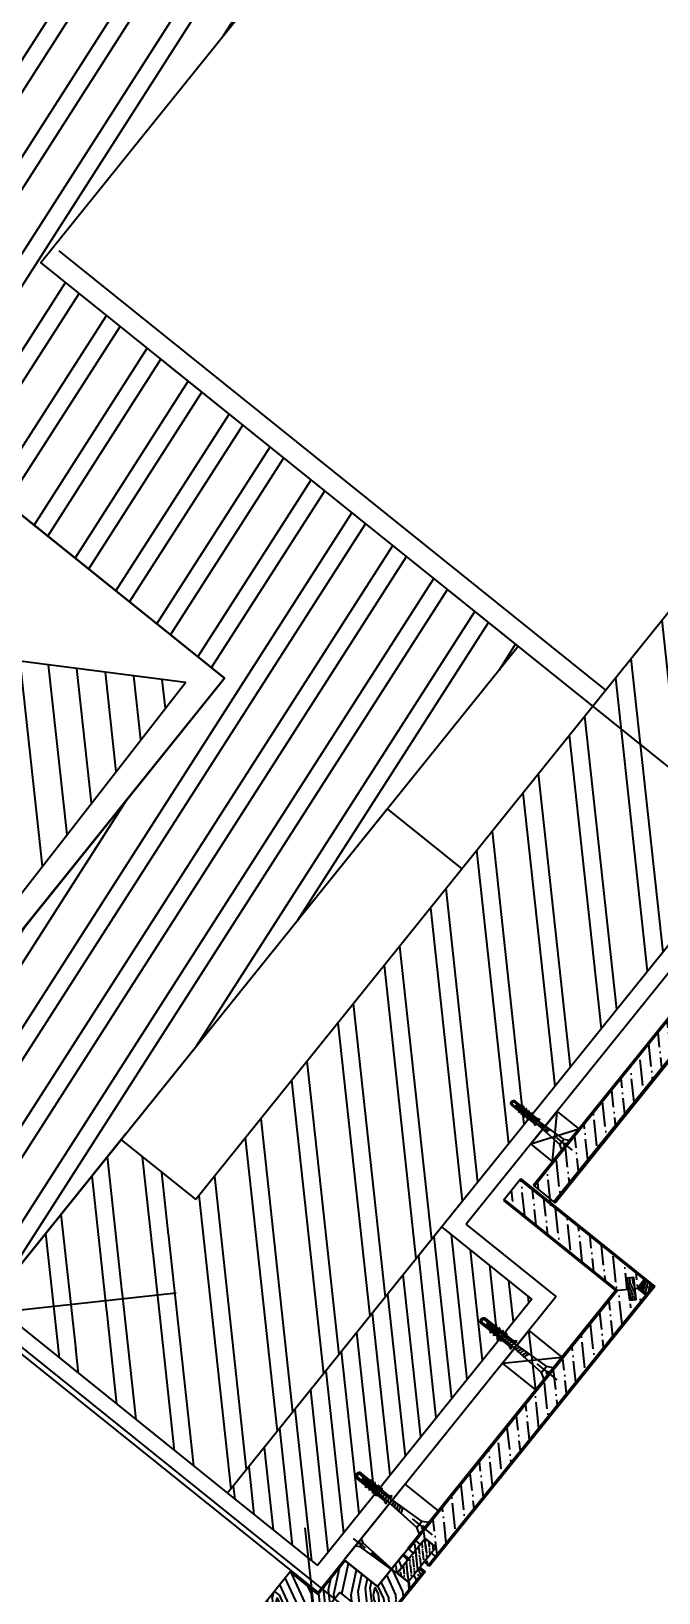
# Model space of a CAD drawing. Extents: x 83 to 143.2, y -2.6 to 70.8.
# Drawn here: x 114.086 to 114.537, y 41.88 to 43.002 of the extents above; entities that cross this region are included whole.
import ezdxf

# ---------------------------------------------------------------- set-up
doc = ezdxf.new("R2010")
doc.units = 0
doc.header["$MEASUREMENT"] = 0
doc.header["$PDMODE"] = 3
doc.header["$PDSIZE"] = 0.3
doc.linetypes.add('AXIS_100$0$A-AXIS$0$PHANTOM', pattern=[2.5, 1.25, -0.25, 0.25, -0.25, 0.25, -0.25])
doc.layers.get('0').update_dxf_attribs({"linetype": 'CONTINUOUS'})
doc.layers.get('DEFPOINTS').update_dxf_attribs({"linetype": 'CONTINUOUS'})
for name, color, linetype in [('00CONDAS-DIM', 9, 'CONTINUOUS'), ('00CONDAS-SERRUR', 3, 'CONTINUOUS'), ('00CONDAS-WOOD', 2, 'CONTINUOUS'), ('a-dim', 3, 'CONTINUOUS'), ('A-HATCH-CONC', 8, 'CONTINUOUS'), ('A-HATCH-WALL', 8, 'CONTINUOUS'), ('A-PLASTER', 8, 'CONTINUOUS'), ('a-shaft', 251, 'CONTINUOUS'), ('A-WALL', 4, 'CONTINUOUS'), ('AXIS_100$0$A-AXIS-100', 10, 'AXIS_100$0$A-AXIS$0$PHANTOM'), ('HA', 8, 'CONTINUOUS'), ('S-2ND-3RD-4-5-6TH$0$A-SHAFT 1ST', 8, 'CONTINUOUS'), ('S-2ND-3RD-4-5-6TH$0$A-STR 2-3-4-5-6', 2, 'CONTINUOUS'), ('S-8TH$0$A-SHAFT 1ST', 8, 'CONTINUOUS'), ('SERRUR', 3, 'CONTINUOUS'), ('WOOD', 2, 'CONTINUOUS')]:
    doc.layers.add(name, color=color, linetype=linetype)
doc.styles.add('A100-STEXT', font='ARIAL.TTF', dxfattribs={"height": 0.25})
doc.dimstyles.new('A100-DIM', dxfattribs={"dimtxt": 0.25, "dimasz": 0.2, "dimexe": 0.1, "dimexo": 0.3, "dimgap": 0.1, "dimtad": 1, "dimlfac": 100, "dimrnd": 0.5, "dimdsep": 46, "dimtxsty": 'A100-STEXT', "dimblk1": 'OBLIQUE', "dimblk2": 'OBLIQUE', "dimsah": 1, "dimcen": -0.05, "dimdle": 0.1, "dimclrd": 15, "dimclre": 15, "dimclrt": 256, "dimadec": 0, "dimazin": 0, "dimtfac": 0.28, "dimtix": 1, "dimtmove": 2, "dimatfit": 3, "dimldrblk": 'OBLIQUE', "dimfxl": 0, "dimtolj": 1, "dimarcsym": 0})

# ---------------------------------------------------------------- blocks, each defined once
blk = doc.blocks.new('_OBLIQUE')
at = {"color": 0, "linetype": 'ByBlock'}
blk.add_line((-0.5, -0.5), (0.5, 0.5), dxfattribs=at)
blk = doc.blocks.new('*D50')
at = {"layer": 'a-dim', "color": 15, "lineweight": -2}
for p, q in [((114.295, 43.077), (114.5582, 43.4012)), ((117.1234, 41.1902), (114.4176, 43.3866)), ((116.8455, 41.0066), (117.1087, 41.3309))]:
    blk.add_line(p, q, dxfattribs=at)
at = {"layer": 'DEFPOINTS', "color": 0}
for p in [(114.4952, 43.3236), (114.106, 42.8441), (116.6565, 40.7737)]:
    blk.add_point(p, dxfattribs=at)
at = {"layer": 'a-dim', "color": 15, "lineweight": -2, "xscale": 0.2, "yscale": 0.2, "zscale": 0.2}
for p, rotation in [((114.4952, 43.3236), 140.9320866278699), ((117.0457, 41.2532), 320.9320866278699)]:
    blk.add_blockref('_OBLIQUE', p, dxfattribs=dict(at, rotation=rotation))
at = {"layer": 'a-dim', "insert": (115.914, 42.4652), "char_height": 0.25, "attachment_point": 5, "rotation": 320.9321, "style": 'A100-STEXT'}
blk.add_mtext('\\A1;328.5', dxfattribs=at)
blk = doc.blocks.new('*D71')
at = {"layer": 'a-dim', "color": 15, "lineweight": -2}
for p, q in [((112.7509, 43.3371), (112.5841, 43.1297)), ((112.5688, 43.2703), (114.0105, 42.111)), ((114.0367, 42.3031), (113.8699, 42.0957))]:
    blk.add_line(p, q, dxfattribs=at)
at = {"layer": 'DEFPOINTS', "color": 0}
for p in [(112.9389, 43.5709), (114.2247, 42.5369), (113.9325, 42.1736)]:
    blk.add_point(p, dxfattribs=at)
at = {"layer": 'a-dim', "color": 15, "lineweight": -2, "xscale": 0.2, "yscale": 0.2, "zscale": 0.2}
for p, rotation in [((112.6467, 43.2077), 141.1937093686047), ((113.9325, 42.1736), 321.1937093686047)]:
    blk.add_blockref('_OBLIQUE', p, dxfattribs=dict(at, rotation=rotation))
at = {"layer": 'a-dim', "insert": (113.4323, 42.8681), "char_height": 0.25, "attachment_point": 5, "rotation": 321.1937, "style": 'A100-STEXT'}
blk.add_mtext('\\A1;165', dxfattribs=at)
blk = doc.blocks.new('*D72')
at = {"layer": 'a-dim', "color": 15, "lineweight": -2}
for p, q in [((114.1535, 42.2091), (113.9868, 42.0017)), ((113.9715, 42.1423), (115.9586, 40.5442)), ((115.9848, 40.7364), (115.818, 40.529))]:
    blk.add_line(p, q, dxfattribs=at)
at = {"layer": 'DEFPOINTS', "color": 0}
for p in [(114.3416, 42.4429), (116.1728, 40.9702), (115.8807, 40.6069)]:
    blk.add_point(p, dxfattribs=at)
at = {"layer": 'a-dim', "color": 15, "lineweight": -2, "xscale": 0.2, "yscale": 0.2, "zscale": 0.2}
for p, rotation in [((114.0494, 42.0796), 141.1937093686047), ((115.8807, 40.6069), 321.1937093686047)]:
    blk.add_blockref('_OBLIQUE', p, dxfattribs=dict(at, rotation=rotation))
at = {"layer": 'a-dim', "insert": (115.1078, 41.5207), "char_height": 0.25, "attachment_point": 5, "rotation": 321.1937, "style": 'A100-STEXT'}
blk.add_mtext('\\A1;235', dxfattribs=at)
blk = doc.blocks.new('*D90')
at = {"layer": 'a-dim', "color": 15, "lineweight": -2}
for p, q in [((114.3606, 41.8636), (114.0686, 41.5005)), ((114.2762, 41.8031), (114.3759, 41.723)), ((113.32, 40.5696), (113.612, 40.9327)), ((113.361, 40.665), (113.4606, 40.5848))]:
    blk.add_line(p, q, dxfattribs=at)
at = {"layer": 'DEFPOINTS', "color": 0}
for p in [(114.0424, 41.9911), (114.2979, 41.7856), (113.1272, 40.853)]:
    blk.add_point(p, dxfattribs=at)
at = {"layer": 'a-dim', "color": 15, "lineweight": -2, "xscale": 0.2, "yscale": 0.2, "zscale": 0.2}
for p, rotation in [((114.2979, 41.7856), 51.19370942209039), ((113.3827, 40.6475), 231.1937094220904)]:
    blk.add_blockref('_OBLIQUE', p, dxfattribs=dict(at, rotation=rotation))
at = {"layer": 'a-dim', "insert": (113.8403, 41.2166), "char_height": 0.25, "attachment_point": 5, "rotation": 51.1937, "style": 'A100-STEXT'}
blk.add_mtext('\\A1;146', dxfattribs=at)
blk = doc.blocks.new('scr')
at = {"layer": '00CONDAS-SERRUR'}
for p, q in [((266536.4, 268713.7, 0), (266568.7, 268715.4, 0)), ((266536.4, 268713.7, 0), (266568.7, 268711.9, 0)), ((266536.4, 268713.7, 0), (266568.7, 268711.9, 0)), ((266538.5, 268713.5, 0), (266538.6, 268713.9, 0)), ((266539.7, 268713.4, 0), (266539.9, 268713.9, 0)), ((266540.9, 268713.3, 0), (266541.2, 268714, 0)), ((266542.2, 268713.2, 0), (266542.5, 268714.1, 0)), ((266543.4, 268713.2, 0), (266543.8, 268714.2, 0)), ((266544.6, 268713.1, 0), (266545.1, 268714.2, 0)), ((266545.9, 268713, 0), (266546.4, 268714.3, 0)), ((266547.1, 268713, 0), (266547.6, 268714.4, 0)), ((266548.3, 268712.9, 0), (266548.9, 268714.5, 0)), ((266549.6, 268712.8, 0), (266550.2, 268714.5, 0)), ((266550.8, 268712.7, 0), (266551.5, 268714.6, 0)), ((266552.1, 268712.7, 0), (266552.9, 268714.7, 0)), ((266553.4, 268712.6, 0), (266554.2, 268714.8, 0)), ((266554.6, 268712.5, 0), (266555.5, 268714.9, 0)), ((266555.9, 268712.4, 0), (266556.8, 268714.9, 0)), ((266557.1, 268712.4, 0), (266558.1, 268715, 0)), ((266558.3, 268712.3, 0), (266559.4, 268715.1, 0)), ((266571.4, 268716.9, 0), (266568.7, 268715.4, 0)), ((266571.4, 268716.9, 0), (266568.7, 268715.4, 0)), ((266571.4, 268716.9, 0), (266568.7, 268715.4, 0)), ((266571.4, 268716.9, 0), (266568.7, 268715.4, 0)), ((266568.7, 268711.9, 0), (266568.7, 268715.4, 0)), ((266568.7, 268715.4, 0), (266568.7, 268711.9, 0)), ((266568.7, 268711.9, 0), (266568.7, 268715.4, 0)), ((266568.7, 268715.4, 0), (266568.7, 268711.9, 0)), ((266571.4, 268710.4, 0), (266568.7, 268711.9, 0)), ((266571.4, 268710.4, 0), (266568.7, 268711.9, 0)), ((266571.4, 268710.4, 0), (266568.7, 268711.9, 0)), ((266571.4, 268710.4, 0), (266568.7, 268711.9, 0)), ((266571.4, 268714.2, 0), (266570.3, 268714.2, 0)), ((266570.3, 268713.1, 0), (266570.3, 268714.2, 0)), ((266571.4, 268714.2, 0), (266570.3, 268714.2, 0)), ((266570.3, 268714.2, 0), (266570.3, 268713.1, 0)), ((266571.4, 268714.2, 0), (266570.3, 268714.2, 0)), ((266570.3, 268713.1, 0), (266570.3, 268714.2, 0)), ((266571.4, 268714.2, 0), (266570.3, 268714.2, 0)), ((266570.3, 268714.2, 0), (266570.3, 268713.1, 0)), ((266571.4, 268713.1, 0), (266570.3, 268713.1, 0)), ((266571.4, 268713.1, 0), (266570.3, 268713.1, 0)), ((266571.4, 268713.1, 0), (266570.3, 268713.1, 0)), ((266571.4, 268713.1, 0), (266570.3, 268713.1, 0)), ((266571.4, 268714.2, 0), (266571.4, 268716.9, 0)), ((266571.4, 268716.9, 0), (266571.4, 268714.2, 0)), ((266571.4, 268714.2, 0), (266571.4, 268716.9, 0)), ((266571.4, 268716.9, 0), (266571.4, 268714.2, 0)), ((266571.4, 268710.4, 0), (266571.4, 268713.1, 0)), ((266571.4, 268713.1, 0), (266571.4, 268710.4, 0)), ((266571.4, 268710.4, 0), (266571.4, 268713.1, 0)), ((266571.4, 268713.1, 0), (266571.4, 268710.4, 0))]:
    blk.add_line(p, q, dxfattribs=at)
at = {"layer": 'HA'}
blk.add_line((266564.7, 268713.7, 0), (266575.8, 268713.7, 0), dxfattribs=at)
blk = doc.blocks.new('VICE')
at = {"layer": '00CONDAS-SERRUR'}
for p, q in [((-0.0582, 0.0033), (-0.0937, 0.0033)), ((-0.0582, 0.0033), (-0.0937, 0.0033)), ((-0.0582, 0.0018), (-0.0937, 0.0018)), ((-0.0582, 0.0018), (-0.0937, 0.0018)), ((-0.0903, 0), (-0.0164, 0.0039)), ((-0.0903, 0), (-0.0164, 0.0039)), ((-0.0903, 0), (-0.0164, -0.0039)), ((-0.0855, 0.0004), (-0.0851, -0.0005)), ((-0.0826, 0.0006), (-0.0822, -0.0006)), ((-0.0814, 0.005), (-0.0817, 0.0048)), ((-0.0814, 0.005), (-0.0817, 0.0048)), ((-0.0817, 0.0048), (-0.0812, 0.0033)), ((-0.0817, 0.0048), (-0.0812, 0.0033)), ((-0.0814, 0.005), (-0.0814, 0.005)), ((-0.0799, 0.0033), (-0.0814, 0.005)), ((-0.0799, 0.0033), (-0.0814, 0.005)), ((-0.0814, 0.005), (-0.0814, 0.005)), ((-0.0798, 0.0008), (-0.0792, -0.0008)), ((-0.0769, 0.005), (-0.0772, 0.0048)), ((-0.0769, 0.005), (-0.0772, 0.0048)), ((-0.0772, 0.0048), (-0.0768, 0.0033)), ((-0.0772, 0.0048), (-0.0768, 0.0033)), ((-0.077, 0.0009), (-0.0763, -0.001)), ((-0.0755, 0.0033), (-0.0769, 0.005)), ((-0.0769, 0.005), (-0.0769, 0.005)), ((-0.0769, 0.005), (-0.0769, 0.005)), ((-0.0755, 0.0033), (-0.0769, 0.005)), ((-0.0742, 0.0011), (-0.0733, -0.0012)), ((-0.0725, 0.005), (-0.0728, 0.0048)), ((-0.0725, 0.005), (-0.0728, 0.0048)), ((-0.0728, 0.0048), (-0.0724, 0.0033)), ((-0.0728, 0.0048), (-0.0724, 0.0033)), ((-0.0725, 0.005), (-0.0725, 0.005)), ((-0.0711, 0.0033), (-0.0725, 0.005)), ((-0.0711, 0.0033), (-0.0725, 0.005)), ((-0.0725, 0.005), (-0.0725, 0.005)), ((-0.0714, 0.0013), (-0.0704, -0.0013)), ((-0.0685, 0.0014), (-0.0675, -0.0015)), ((-0.0681, 0.005), (-0.0684, 0.0048)), ((-0.0681, 0.005), (-0.0684, 0.0048)), ((-0.0684, 0.0048), (-0.0679, 0.0033)), ((-0.0684, 0.0048), (-0.0679, 0.0033)), ((-0.0681, 0.005), (-0.0681, 0.005)), ((-0.0666, 0.0033), (-0.0681, 0.005)), ((-0.0681, 0.005), (-0.0681, 0.005)), ((-0.0666, 0.0033), (-0.0681, 0.005)), ((-0.0657, 0.0016), (-0.0645, -0.0017)), ((-0.0629, 0.0018), (-0.0616, -0.0019)), ((-0.0601, 0.0019), (-0.0586, -0.002)), ((-0.0573, 0.0021), (-0.0557, -0.0022)), ((-0.0567, 0.0048), (-0.0552, 0.0048)), ((-0.0567, 0.0048), (-0.0552, 0.0048)), ((-0.0543, 0.0023), (-0.0525, -0.0024)), ((-0.0513, 0.0025), (-0.0494, -0.0026)), ((-0.0485, 0.0026), (-0.0465, -0.0027)), ((-0.0457, 0.0028), (-0.0436, -0.0029)), ((-0.0429, 0.003), (-0.0406, -0.0031)), ((-0.04, 0.0031), (-0.0377, -0.0033)), ((-0.0102, 0.0074), (-0.0164, 0.0039)), ((-0.0102, 0.0074), (-0.0164, 0.0039)), ((-0.0102, 0.0074), (-0.0164, 0.0039)), ((-0.0102, 0.0074), (-0.0164, 0.0039)), ((-0.0164, 0.0039), (-0.0164, -0.0039)), ((-0.0164, -0.0039), (-0.0164, 0.0039)), ((-0.0164, 0.0039), (-0.0164, -0.0039)), ((-0.0164, -0.0039), (-0.0164, 0.0039)), ((-0.0102, 0.0012), (-0.0127, 0.0012)), ((-0.0127, 0.0012), (-0.0127, -0.0012)), ((-0.0102, 0.0012), (-0.0127, 0.0012)), ((-0.0127, -0.0012), (-0.0127, 0.0012)), ((-0.0102, 0.0012), (-0.0127, 0.0012)), ((-0.0127, 0.0012), (-0.0127, -0.0012)), ((-0.0102, 0.0012), (-0.0127, 0.0012)), ((-0.0127, -0.0012), (-0.0127, 0.0012)), ((-0.0102, 0.0074), (-0.0102, 0.0012)), ((-0.0102, 0.0012), (-0.0102, 0.0074)), ((-0.0102, 0.0074), (-0.0102, 0.0012)), ((-0.0102, 0.0012), (-0.0102, 0.0074)), ((-0.0582, -0.0018), (-0.0937, -0.0018)), ((-0.0582, -0.0018), (-0.0937, -0.0018)), ((-0.0582, -0.0033), (-0.0937, -0.0033)), ((-0.0582, -0.0033), (-0.0937, -0.0033)), ((-0.0817, -0.0048), (-0.0812, -0.0033)), ((-0.0817, -0.0048), (-0.0812, -0.0033)), ((-0.0814, -0.005), (-0.0817, -0.0048)), ((-0.0814, -0.005), (-0.0817, -0.0048)), ((-0.0799, -0.0033), (-0.0814, -0.005)), ((-0.0799, -0.0033), (-0.0814, -0.005)), ((-0.0814, -0.005), (-0.0814, -0.005)), ((-0.0814, -0.005), (-0.0814, -0.005)), ((-0.0772, -0.0048), (-0.0768, -0.0033)), ((-0.0772, -0.0048), (-0.0768, -0.0033)), ((-0.0769, -0.005), (-0.0772, -0.0048)), ((-0.0769, -0.005), (-0.0772, -0.0048)), ((-0.0755, -0.0033), (-0.0769, -0.005)), ((-0.0755, -0.0033), (-0.0769, -0.005)), ((-0.0769, -0.005), (-0.0769, -0.005)), ((-0.0769, -0.005), (-0.0769, -0.005)), ((-0.0728, -0.0048), (-0.0724, -0.0033)), ((-0.0728, -0.0048), (-0.0724, -0.0033)), ((-0.0725, -0.005), (-0.0728, -0.0048)), ((-0.0725, -0.005), (-0.0728, -0.0048)), ((-0.0711, -0.0033), (-0.0725, -0.005)), ((-0.0711, -0.0033), (-0.0725, -0.005)), ((-0.0725, -0.005), (-0.0725, -0.005)), ((-0.0725, -0.005), (-0.0725, -0.005)), ((-0.0684, -0.0048), (-0.0679, -0.0033)), ((-0.0684, -0.0048), (-0.0679, -0.0033)), ((-0.0681, -0.005), (-0.0684, -0.0048)), ((-0.0681, -0.005), (-0.0684, -0.0048)), ((-0.0666, -0.0033), (-0.0681, -0.005)), ((-0.0666, -0.0033), (-0.0681, -0.005)), ((-0.0681, -0.005), (-0.0681, -0.005)), ((-0.0681, -0.005), (-0.0681, -0.005)), ((-0.0567, -0.0048), (-0.0552, -0.0048)), ((-0.0567, -0.0048), (-0.0552, -0.0048)), ((-0.0102, -0.0074), (-0.0164, -0.0039)), ((-0.0102, -0.0074), (-0.0164, -0.0039)), ((-0.0102, -0.0074), (-0.0164, -0.0039)), ((-0.0102, -0.0074), (-0.0164, -0.0039)), ((-0.0102, -0.0012), (-0.0127, -0.0012)), ((-0.0102, -0.0012), (-0.0127, -0.0012)), ((-0.0102, -0.0012), (-0.0127, -0.0012)), ((-0.0102, -0.0012), (-0.0127, -0.0012)), ((-0.0102, -0.0012), (-0.0102, -0.0074)), ((-0.0102, -0.0074), (-0.0102, -0.0012)), ((-0.0102, -0.0012), (-0.0102, -0.0074)), ((-0.0102, -0.0074), (-0.0102, -0.0012))]:
    blk.add_line(p, q, dxfattribs=at)
for centre, radius, start, end in [((-0.0937, 0), 0.00335, 90, 270), ((-0.0937, 0), 0.00335, 90, 270), ((-0.0937, 0), 0.00185, 90, 270), ((-0.0937, 0), 0.00185, 90, 270), ((-0.0582, 0.0048), 0.0015, 270, 0), ((-0.0582, 0.0048), 0.003, 270, 0), ((-0.0582, 0.0048), 0.0015, 270, 0), ((-0.0582, 0.0048), 0.003, 270, 0), ((-0.0582, -0.0048), 0.003, 0, 90), ((-0.0582, -0.0048), 0.003, 0, 90), ((-0.0582, -0.0048), 0.0015, 0, 90), ((-0.0582, -0.0048), 0.0015, 0, 90)]:
    blk.add_arc(centre, radius, start, end, dxfattribs=at)
at = {"layer": 'HA'}
blk.add_line((-0.0255, 0), (0, 0), dxfattribs=at)

msp = doc.modelspace()

# ---------------------------------------------------------------- hatches: boundary and pattern name
at = {"layer": 'A-HATCH-CONC'}
h = msp.add_hatch(dxfattribs=at)
h.set_pattern_fill('ANSI31', color=256, scale=0.1, angle=51.19371, style=0)
h.set_pattern_definition([(96.19371, (85.894197, 11.917012), (-0.0124270352, -0.0013486276), [])])
h.paths.add_polyline_path([(114.29145, 41.8993), (114.44529, 42.09059), (114.38071, 42.14252), (114.22687, 41.95123)])
at = {"layer": 'A-HATCH-WALL'}
h = msp.add_hatch(dxfattribs=at)
h.set_pattern_fill('ANSI32', color=256, scale=0.1, angle=51.19371, style=0)
h.set_pattern_definition([(57.3874, (111.50891, 37.085542), (-0.03158753, 0.02021084), []), (57.3874, (111.526175, 37.089334), (-0.03158753, 0.02021084), [])])
h.paths.add_polyline_path([(113.99933, 42.97475), (113.87399, 42.8189), (114.22466, 42.53689), (113.93952, 42.18232), (114.05641, 42.08832), (114.43555, 42.55978), (114.09267, 42.83552), (115.09381, 44.0804), (114.96913, 44.18067)])
h = msp.add_hatch(dxfattribs=at)
h.set_pattern_fill('ANSI32', color=256, scale=0.1, angle=51.19371, style=0)
h.set_pattern_definition([(96.19371, (92.466562, -21.667857), (-0.037281106, -0.004045883), []), (96.19371, (92.47764, -21.65408), (-0.037281106, -0.004045883), [])])
h.paths.add_polyline_path([(115.06113, 43.22796), (114.49853, 42.52838), (114.10998, 42.04524), (114.22687, 41.95123), (114.37844, 42.1397), (115.17802, 43.13396)])
h = msp.add_hatch(dxfattribs=at)
h.set_pattern_fill('ANSI32', color=256, scale=0.1, angle=51.19371, style=0)
h.set_pattern_definition([(96.19371, (92.466562, -21.667857), (-0.037281106, -0.004045883), []), (96.19371, (92.47764, -21.65408), (-0.037281106, -0.004045883), [])])
h.paths.add_polyline_path([(114.20447, 42.16173), (114.15041, 42.20521), (114.05641, 42.08832), (114.11047, 42.04484)])
at = {"layer": 'a-shaft'}
h = msp.add_hatch(dxfattribs=at)
h.set_pattern_fill('_USER,_O', color=256, scale=0.02, angle=135, pattern_type=0)
h.set_pattern_definition([(96.193709368, (-278450.490547, 193593.535597), (-0.0198832563094, -0.0021578041), [])])
h.paths.add_polyline_path([(112.92511, 43.15751), (114.00607, 42.28902), (114.19654, 42.53384), (114.00126, 42.55908)])
h = msp.add_hatch(dxfattribs=at)
h.set_pattern_fill('_USER,_O', color=256, scale=0.02, angle=135, pattern_type=0)
h.set_pattern_definition([(96.1937093655, (-278450.490537, 193593.53561), (-0.0198832563095, -0.002157804099), [])])
h.paths.add_polyline_path([(113.2206, 42.99319), (113.18489, 42.94879), (114.00607, 42.28902), (114.19654, 42.53384), (114.00126, 42.55908)])
at = {"layer": 'HA'}
h = msp.add_hatch(dxfattribs=at)
h.set_pattern_fill('ANSI36', color=256, scale=0.06, angle=51.19371, style=0)
h.set_pattern_definition([(96.1937, (114.458992, 42.15769), (-0.00887228, 0.01223921), [0.01875, -0.00375, 0, -0.00375])])
h.paths.add_polyline_path([(115.03022, 42.89671), (114.44497, 42.16897), (114.45899, 42.15769), (115.04425, 42.88543)])
h = msp.add_hatch(dxfattribs=at)
h.set_pattern_fill('ANSI36', color=256, scale=0.06, angle=51.19371, style=0)
h.set_pattern_definition([(96.194, (114.514657, 42.090624), (-0.0088723, 0.0122392), [0.01875, -0.00375, 0, -0.00375])])
h.paths.add_polyline_path([(114.43678, 42.17635), (114.4255, 42.16232), (114.50686, 42.09689), (114.51455, 42.09773), (114.51368, 42.10568), (114.51865, 42.10622), (114.51952, 42.09826), (114.52092, 42.09842), (114.52594, 42.10465)])
h = msp.add_hatch(dxfattribs=at)
h.set_pattern_fill('WOODFACE', color=256, scale=0.015, angle=51.19371, style=0)
h.set_pattern_definition([(51.1937094, (157.859944, -315.149323), (-0.00228869687, 0.02108937805), [0.00075, -0.01425]), (141.1937094, (157.859613, -315.141357), (-0.02108937805, -0.00228869687), [0.0015, -0.0135]), (96.1937094, (157.858902, -315.144635), (-0.01168903746, 0.0094003406), [0.0010605, -0.0031815, 0.0010605, -0.002121, 0.007425, -0.00636470343]), (96.1937094, (157.860058, -315.150377), (-0.01168903746, 0.0094003406), [0.00106065, -0.0021213, 0.00106065, -0.01697060343]), (96.1937094, (157.86218, -315.145346), (-0.01168903746, 0.0094003406), [0.00106065, -0.0201525534]), (96.1937094, (157.863704, -315.144647), (-0.01168903746, 0.0094003406), [0.00106065, -0.0201525534]), (96.1937094, (157.861125, -315.145461), (-0.01168903746, 0.0094003406), [0.00106065, -0.0201525534]), (96.1937094, (157.860071, -315.145575), (-0.01168903746, 0.0094003406), [0.0021213, -0.0190919034]), (96.1937094, (157.853654, -315.135602), (-0.01168903746, 0.0094003406), [0.0021213, -0.0190919034]), (96.1937094, (157.858546, -315.146274), (-0.01168903746, 0.0094003406), [0.0042426, -0.0169706034]), (96.1937094, (157.857492, -315.146388), (-0.01168903746, 0.0094003406), [0.0042426, -0.0169706034]), (96.1937094, (157.860095, -315.13597), (-0.01168903746, 0.0094003406), [0.0042426, -0.0169706034]), (96.1937094, (157.855853, -315.146033), (-0.01168903746, 0.0094003406), [0.00318198, -0.0180312234]), (96.1937094, (157.852219, -315.14696), (-0.01168903746, 0.0094003406), [0.00318198, -0.0180312234]), (96.1937094, (157.854328, -315.146732), (-0.01168903746, 0.0094003406), [0.00318198, -0.0180312234]), (96.1937094, (157.856932, -315.136314), (-0.01168903746, 0.0094003406), [0.005303301, -0.0159099024]), (96.1937094, (157.855407, -315.137013), (-0.01168903746, 0.0094003406), [0.005303301, -0.0159099024]), (96.1937094, (157.85927, -315.138194), (-0.01168903746, 0.0094003406), [0.0074246212, -0.0137885822]), (77.7587606, (157.859715, -315.147214), (0.00940034059, 0.01168903746), [0.00167705085, -0.0318639687]), (77.7587606, (157.8580884, -315.142056), (0.00940034059, 0.01168903746), [0.00167705085, -0.0318639687]), (77.7587606, (157.858787, -315.1435805), (0.00940034059, 0.01168903746), [0.00167705085, -0.0318639687]), (77.7587606, (157.860414, -315.1487384), (0.00940034059, 0.01168903746), [0.003354102, -0.03018691765]), (77.7587606, (157.857034, -315.1421704), (0.00940034059, 0.01168903746), [0.00503115294, -0.0285098667]), (77.7587606, (157.8555095, -315.142869), (0.00940034059, 0.01168903746), [0.0067082039, -0.0268328157]), (77.7587606, (157.853985, -315.143568), (0.00940034059, 0.01168903746), [0.0067082039, -0.0268328157]), (77.7587606, (157.849068, -315.1425014), (0.00940034059, 0.01168903746), [0.0067082039, -0.0268328157]), (77.7587606, (157.850237, -315.1434415), (0.00940034059, 0.01168903746), [0.008385255, -0.02515576465]), (77.7587606, (157.851876, -315.143797), (0.00940034059, 0.01168903746), [0.008385255, -0.02515576465]), (114.6286582, (157.859842, -315.143466), (-0.01168903746, 0.00940034059), [0.00167705085, -0.0318639687]), (114.6286582, (157.8596007, -315.1461594), (-0.01168903746, 0.00940034059), [0.00167705085, -0.0318639687]), (114.6286582, (157.859944, -315.149323), (-0.01168903746, 0.00940034059), [0.003354102, -0.03018691765]), (114.6286582, (157.861011, -315.144406), (-0.01168903746, 0.00940034059), [0.003354102, -0.03018691765]), (114.6286582, (157.8595884, -315.150962), (-0.01168903746, 0.00940034059), [0.00503115294, -0.0285098667]), (114.6286582, (157.8586483, -315.1521307), (-0.01168903746, 0.00940034059), [0.0067082039, -0.0268328157]), (114.6286582, (157.866524, -315.1411405), (-0.01168903746, 0.00940034059), [0.0067082039, -0.0268328157]), (114.6286582, (157.862065, -315.1442916), (-0.01168903746, 0.00940034059), [0.0067082039, -0.0268328157]), (114.6286582, (157.865114, -315.142894), (-0.01168903746, 0.00940034059), [0.008385255, -0.02515576465]), (114.6286582, (157.8635897, -315.143593), (-0.01168903746, 0.00940034059), [0.008385255, -0.02515576465])])
h.paths.add_polyline_path([(114.51865, 42.10622), (114.51368, 42.10568), (114.51541, 42.08977), (114.52038, 42.09031)])
h = msp.add_hatch(dxfattribs=at)
h.set_pattern_fill('WOODFACE', color=256, scale=0.015, angle=51.19371, style=0)
h.set_pattern_definition([(51.1937094, (157.859944, -315.149323), (-0.00228869687, 0.02108937805), [0.00075, -0.01425]), (141.1937094, (157.859613, -315.141357), (-0.02108937805, -0.00228869687), [0.0015, -0.0135]), (96.1937094, (157.858902, -315.144635), (-0.01168903746, 0.0094003406), [0.0010605, -0.0031815, 0.0010605, -0.002121, 0.007425, -0.00636470343]), (96.1937094, (157.860058, -315.150377), (-0.01168903746, 0.0094003406), [0.00106065, -0.0021213, 0.00106065, -0.01697060343]), (96.1937094, (157.86218, -315.145346), (-0.01168903746, 0.0094003406), [0.00106065, -0.0201525534]), (96.1937094, (157.863704, -315.144647), (-0.01168903746, 0.0094003406), [0.00106065, -0.0201525534]), (96.1937094, (157.861125, -315.145461), (-0.01168903746, 0.0094003406), [0.00106065, -0.0201525534]), (96.1937094, (157.860071, -315.145575), (-0.01168903746, 0.0094003406), [0.0021213, -0.0190919034]), (96.1937094, (157.853654, -315.135602), (-0.01168903746, 0.0094003406), [0.0021213, -0.0190919034]), (96.1937094, (157.858546, -315.146274), (-0.01168903746, 0.0094003406), [0.0042426, -0.0169706034]), (96.1937094, (157.857492, -315.146388), (-0.01168903746, 0.0094003406), [0.0042426, -0.0169706034]), (96.1937094, (157.860095, -315.13597), (-0.01168903746, 0.0094003406), [0.0042426, -0.0169706034]), (96.1937094, (157.855853, -315.146033), (-0.01168903746, 0.0094003406), [0.00318198, -0.0180312234]), (96.1937094, (157.852219, -315.14696), (-0.01168903746, 0.0094003406), [0.00318198, -0.0180312234]), (96.1937094, (157.854328, -315.146732), (-0.01168903746, 0.0094003406), [0.00318198, -0.0180312234]), (96.1937094, (157.856932, -315.136314), (-0.01168903746, 0.0094003406), [0.005303301, -0.0159099024]), (96.1937094, (157.855407, -315.137013), (-0.01168903746, 0.0094003406), [0.005303301, -0.0159099024]), (96.1937094, (157.85927, -315.138194), (-0.01168903746, 0.0094003406), [0.0074246212, -0.0137885822]), (77.7587606, (157.859715, -315.147214), (0.00940034059, 0.01168903746), [0.00167705085, -0.0318639687]), (77.7587606, (157.8580884, -315.142056), (0.00940034059, 0.01168903746), [0.00167705085, -0.0318639687]), (77.7587606, (157.858787, -315.1435805), (0.00940034059, 0.01168903746), [0.00167705085, -0.0318639687]), (77.7587606, (157.860414, -315.1487384), (0.00940034059, 0.01168903746), [0.003354102, -0.03018691765]), (77.7587606, (157.857034, -315.1421704), (0.00940034059, 0.01168903746), [0.00503115294, -0.0285098667]), (77.7587606, (157.8555095, -315.142869), (0.00940034059, 0.01168903746), [0.0067082039, -0.0268328157]), (77.7587606, (157.853985, -315.143568), (0.00940034059, 0.01168903746), [0.0067082039, -0.0268328157]), (77.7587606, (157.849068, -315.1425014), (0.00940034059, 0.01168903746), [0.0067082039, -0.0268328157]), (77.7587606, (157.850237, -315.1434415), (0.00940034059, 0.01168903746), [0.008385255, -0.02515576465]), (77.7587606, (157.851876, -315.143797), (0.00940034059, 0.01168903746), [0.008385255, -0.02515576465]), (114.6286582, (157.859842, -315.143466), (-0.01168903746, 0.00940034059), [0.00167705085, -0.0318639687]), (114.6286582, (157.8596007, -315.1461594), (-0.01168903746, 0.00940034059), [0.00167705085, -0.0318639687]), (114.6286582, (157.859944, -315.149323), (-0.01168903746, 0.00940034059), [0.003354102, -0.03018691765]), (114.6286582, (157.861011, -315.144406), (-0.01168903746, 0.00940034059), [0.003354102, -0.03018691765]), (114.6286582, (157.8595884, -315.150962), (-0.01168903746, 0.00940034059), [0.00503115294, -0.0285098667]), (114.6286582, (157.8586483, -315.1521307), (-0.01168903746, 0.00940034059), [0.0067082039, -0.0268328157]), (114.6286582, (157.866524, -315.1411405), (-0.01168903746, 0.00940034059), [0.0067082039, -0.0268328157]), (114.6286582, (157.862065, -315.1442916), (-0.01168903746, 0.00940034059), [0.0067082039, -0.0268328157]), (114.6286582, (157.865114, -315.142894), (-0.01168903746, 0.00940034059), [0.008385255, -0.02515576465]), (114.6286582, (157.8635897, -315.143593), (-0.01168903746, 0.00940034059), [0.008385255, -0.02515576465])])
h.paths.add_polyline_path([(114.52594, 42.10465), (114.52092, 42.09842), (114.53217, 42.09964)])
h.paths.add_polyline_path([(114.52092, 42.09842), (114.52716, 42.0934), (114.53217, 42.09964)])
h = msp.add_hatch(dxfattribs=at)
h.set_pattern_fill('ANSI36', color=256, scale=0.06, angle=51.19371, style=0)
h.set_pattern_definition([(96.1937, (114.357336, 41.8822344), (-0.00887228, 0.01223921), [0.01875, -0.00375, 0, -0.00375])])
h.paths.add_polyline_path([(114.51228, 42.0949), (114.50459, 42.09407), (114.34331, 41.89351), (114.34643, 41.89101), (114.34987, 41.89529), (114.35767, 41.88903), (114.35422, 41.88474), (114.35734, 41.88223), (114.52489, 42.09058), (114.51865, 42.09559), (114.51725, 42.09544), (114.51811, 42.08749), (114.51314, 42.08695)])
h = msp.add_hatch(dxfattribs=at)
h.set_pattern_fill('ANSI36', color=256, scale=0.02, angle=231.19371, style=0)
h.set_pattern_definition([(276.1937094, (159.4780327, -313.15358), (0.002957426686, -0.004079736805), [0.00625, -0.00125, 0, -0.00125])])
h.paths.add_polyline_path([(114.36868, 41.91868), (114.34862, 41.89374), (114.35642, 41.88747), (114.37647, 41.91241)])
h = msp.add_hatch(dxfattribs=at)
h.set_pattern_fill('WOODFACE', color=256, scale=0.05, angle=51.19371, style=0)
h.set_pattern_definition([(51.19371, (148.608587, -306.067755), (-0.0076289896, 0.070297927), [0.0025, -0.0475]), (141.19371, (148.607483, -306.0412), (-0.070297927, -0.0076289896), [0.005, -0.045]), (96.193709, (148.605113, -306.05213), (-0.0389634582, 0.0313344686), [0.003535, -0.010605, 0.003535, -0.00707, 0.02475, -0.021215678]), (96.193709, (148.608968, -306.07127), (-0.0389634582, 0.0313344686), [0.0035355, -0.007071, 0.0035355, -0.056568678]), (96.193709, (148.61604, -306.0545), (-0.0389634582, 0.0313344686), [0.0035355, -0.067175178]), (96.193709, (148.62112, -306.05217), (-0.0389634582, 0.0313344686), [0.0035355, -0.067175178]), (96.193709, (148.612524, -306.05488), (-0.0389634582, 0.0313344686), [0.0035355, -0.067175178]), (96.193709, (148.60901, -306.055262), (-0.0389634582, 0.0313344686), [0.007071, -0.063639678]), (96.193709, (148.58762, -306.02202), (-0.0389634582, 0.0313344686), [0.007071, -0.063639678]), (96.193709, (148.603927, -306.05759), (-0.0389634582, 0.0313344686), [0.014142, -0.056568678]), (96.193709, (148.600412, -306.057973), (-0.0389634582, 0.0313344686), [0.014142, -0.056568678]), (96.193709, (148.60909, -306.023246), (-0.0389634582, 0.0313344686), [0.014142, -0.056568678]), (96.193709, (148.59495, -306.056788), (-0.0389634582, 0.0313344686), [0.0106066, -0.060104078]), (96.193709, (148.582838, -306.05988), (-0.0389634582, 0.0313344686), [0.0106066, -0.060104078]), (96.193709, (148.589868, -306.059117), (-0.0389634582, 0.0313344686), [0.0106066, -0.060104078]), (96.193709, (148.598546, -306.02439), (-0.0389634582, 0.0313344686), [0.01767767, -0.053033008]), (96.193709, (148.593464, -306.02672), (-0.0389634582, 0.0313344686), [0.01767767, -0.053033008]), (96.193709, (148.60634, -306.030658), (-0.0389634582, 0.0313344686), [0.024748737, -0.045961941]), (77.7587606, (148.607824, -306.060725), (0.0313344686, 0.0389634582), [0.0055901695, -0.106213229]), (77.7587606, (148.602401, -306.043532), (0.0313344686, 0.0389634582), [0.0055901695, -0.106213229]), (77.7587606, (148.60473, -306.048614), (0.0313344686, 0.0389634582), [0.0055901695, -0.106213229]), (77.7587606, (148.610153, -306.065807), (0.0313344686, 0.0389634582), [0.01118034, -0.100623059]), (77.7587606, (148.598887, -306.043913), (0.0313344686, 0.0389634582), [0.01677051, -0.095032889]), (77.7587606, (148.593805, -306.046243), (0.0313344686, 0.0389634582), [0.02236068, -0.089442719]), (77.7587606, (148.588723, -306.048573), (0.0313344686, 0.0389634582), [0.02236068, -0.089442719]), (77.7587606, (148.572334, -306.045017), (0.0313344686, 0.0389634582), [0.02236068, -0.089442719]), (77.7587606, (148.57623, -306.04815), (0.0313344686, 0.0389634582), [0.02795085, -0.083852549]), (77.7587606, (148.581694, -306.049336), (0.0313344686, 0.0389634582), [0.02795085, -0.083852549]), (114.628658, (148.608246, -306.048232), (-0.0389634582, 0.0313344686), [0.0055901695, -0.106213229]), (114.628658, (148.607442, -306.05721), (-0.0389634582, 0.0313344686), [0.0055901695, -0.106213229]), (114.628658, (148.608587, -306.067755), (-0.0389634582, 0.0313344686), [0.01118034, -0.100623059]), (114.628658, (148.612142, -306.051366), (-0.0389634582, 0.0313344686), [0.01118034, -0.100623059]), (114.628658, (148.607401, -306.073218), (-0.0389634582, 0.0313344686), [0.01677051, -0.095032889]), (114.628658, (148.604268, -306.077114), (-0.0389634582, 0.0313344686), [0.02236068, -0.089442719]), (114.628658, (148.63052, -306.04048), (-0.0389634582, 0.0313344686), [0.02236068, -0.089442719]), (114.628658, (148.615657, -306.050984), (-0.0389634582, 0.0313344686), [0.02236068, -0.089442719]), (114.628658, (148.62582, -306.046325), (-0.0389634582, 0.0313344686), [0.02795085, -0.083852549]), (114.628658, (148.620739, -306.048655), (-0.0389634582, 0.0313344686), [0.02795085, -0.083852549])])
h.paths.add_polyline_path([(114.31137, 41.90253), (114.29195, 41.87837), (114.27168, 41.89466), (114.24724, 41.86427), (114.26714, 41.84827), (114.27341, 41.85606), (114.28237, 41.84885), (114.30744, 41.88003), (114.32965, 41.86217), (114.30458, 41.83099), (114.31159, 41.82535), (114.36737, 41.89471), (114.36425, 41.89722), (114.35642, 41.88747), (114.34862, 41.89374), (114.35646, 41.90348), (114.35256, 41.90662), (114.3447, 41.89684), (114.348, 41.89388), (114.3444, 41.89647), (114.33439, 41.88402)])

# ---------------------------------------------------------------- linework, layer by layer
at = {"layer": '00CONDAS-WOOD'}
for p, q in [((115.02944, 42.89734), (114.44646, 42.17242)), ((115.03022, 42.89671), (114.44724, 42.17179)), ((115.04425, 42.88543), (114.46126, 42.16051)), ((114.46204, 42.15989), (115.04502, 42.88481)), ((114.43741, 42.17713), (114.42488, 42.16154)), ((114.43678, 42.17635), (114.53217, 42.09964)), ((114.43741, 42.17713), (114.53358, 42.09979)), ((114.46204, 42.15989), (114.44646, 42.17242)), ((114.42488, 42.16154), (114.50546, 42.09674)), ((114.4255, 42.16232), (114.50686, 42.09689)), ((114.52092, 42.09842), (114.52594, 42.10465)), ((114.52092, 42.09842), (114.52716, 42.0934))]:
    msp.add_line(p, q, dxfattribs=at)
for points in [[(114.47907, 42.21297), (114.46027, 42.18959), (114.44468, 42.20213), (114.46348, 42.2255)], [(114.46696, 42.04886), (114.44816, 42.02549), (114.42434, 42.04464), (114.44314, 42.06802)]]:
    msp.add_lwpolyline(points, close=True, dxfattribs=at)
at = {"layer": 'A-PLASTER'}
for p, q in [((115.19559, 43.13586), (114.39828, 42.14443)), ((114.46286, 42.0925), (114.39828, 42.14443)), ((114.46286, 42.0925), (114.29179, 41.87977)), ((114.0587, 42.06723), (114.29179, 41.87977))]:
    msp.add_line(p, q, dxfattribs=at)
at = {"layer": 'A-PLASTER', "ltscale": 4}
msp.add_line((114.49853, 42.52838), (114.10597, 42.84408), dxfattribs=at)
at = {"layer": 'a-shaft'}
for points in [[(112.92511, 43.15751), (114.00607, 42.28902), (114.19654, 42.53384), (114.00126, 42.55908), (112.92511, 43.15751)], [(113.18489, 42.94879), (114.00607, 42.28902), (114.19654, 42.53384), (114.00126, 42.55908), (113.2206, 42.99319)]]:
    msp.add_lwpolyline(points, dxfattribs=at)
at = {"layer": 'A-WALL'}
for p, q in [((114.22466, 42.53689), (112.93887, 43.57093)), ((112.93887, 43.57093), (114.22466, 42.53689)), ((114.22466, 42.53689), (113.3921, 43.20644)), ((115.17802, 43.13396), (114.38071, 42.14252)), ((114.96713, 43.11107), (114.20398, 42.16213)), ((114.22466, 42.53689), (113.93952, 42.18232)), ((114.05641, 42.08832), (114.22687, 41.95123))]:
    msp.add_line(p, q, dxfattribs=at)
at = {"layer": 'A-WALL', "ltscale": 4}
for p, q in [((113.88655, 42.11646), (114.22466, 42.53689)), ((114.00344, 42.02246), (114.34155, 42.44289)), ((114.34155, 42.44289), (114.39512, 42.3998))]:
    msp.add_line(p, q, dxfattribs=at)
at = {"layer": 'A-WALL'}
msp.add_lwpolyline([(114.57067, 43.4299), (114.09267, 42.83552), (114.43555, 42.55978), (114.15041, 42.20521), (114.20398, 42.16213)], dxfattribs=at)
at = {"layer": 'AXIS_100$0$A-AXIS-100'}
msp.add_line((128.79495, 31.01193), (93.00565, 59.79374), dxfattribs=at)
at = {"layer": 'HA'}
for p, q in [((114.46027, 42.18959), (114.46348, 42.2255)), ((114.44468, 42.20213), (114.47907, 42.21297)), ((114.44816, 42.02549), (114.44314, 42.06802)), ((114.42434, 42.04464), (114.46696, 42.04886))]:
    msp.add_line(p, q, dxfattribs=at)
at = {"layer": 'S-2ND-3RD-4-5-6TH$0$A-SHAFT 1ST'}
msp.add_lwpolyline([(113.17275, 42.9337), (114.00532, 42.26415), (114.22466, 42.53689), (113.39209, 43.20644)], dxfattribs=at)
at = {"layer": 'S-2ND-3RD-4-5-6TH$0$A-STR 2-3-4-5-6'}
for p, q in [((114.38071, 42.14252), (114.22687, 41.95123)), ((114.44529, 42.09059), (114.38071, 42.14252)), ((114.44529, 42.09059), (114.29145, 41.8993)), ((114.22687, 41.95123), (114.29145, 41.8993))]:
    msp.add_line(p, q, dxfattribs=at)
at = {"layer": 'S-8TH$0$A-SHAFT 1ST'}
msp.add_lwpolyline([(113.09472, 43.44559), (112.8755, 43.17274), (114.00532, 42.26415), (114.22466, 42.53689)], close=True, dxfattribs=at)
at = {"layer": 'SERRUR'}
for p in [(114.28237, 41.84885), (114.32965, 41.86217)]:
    msp.add_line(p, (114.30744, 41.88003), dxfattribs=at)
at = {"layer": 'WOOD'}
for p, q in [((114.53217, 42.09964), (114.37113, 41.89938)), ((114.53358, 42.09979), (114.37191, 41.89876)), ((114.50546, 42.09674), (114.51455, 42.09773)), ((114.51952, 42.09826), (114.53358, 42.09979)), ((114.50546, 42.09674), (114.35632, 41.91129)), ((114.50686, 42.09689), (114.3571, 41.91067)), ((114.36022, 41.90816), (114.36868, 41.91868)), ((114.36868, 41.91868), (114.37647, 41.91241)), ((114.35632, 41.91129), (114.36022, 41.90816)), ((114.36211, 41.9169), (114.36523, 41.91439)), ((114.36801, 41.90189), (114.37647, 41.91241)), ((114.37302, 41.90813), (114.37614, 41.90562)), ((114.34862, 41.89374), (114.35708, 41.90426)), ((114.35642, 41.88747), (114.36488, 41.898)), ((114.36801, 41.90189), (114.37191, 41.89876)), ((114.35642, 41.88747), (114.34862, 41.89374))]:
    msp.add_line(p, q, dxfattribs=at)
for points in [[(114.51541, 42.08977), (114.52038, 42.09031), (114.51865, 42.10622), (114.51368, 42.10568)], [(114.35446, 41.9577), (114.31059, 41.90315), (114.33439, 41.88402), (114.37826, 41.93857)], [(114.35642, 41.88747), (114.37647, 41.91241), (114.36868, 41.91868), (114.34862, 41.89374)]]:
    msp.add_lwpolyline(points, close=True, dxfattribs=at)
for points in [[(114.35708, 41.90426), (114.35319, 41.9074), (114.33439, 41.88402), (114.31137, 41.90253), (114.29195, 41.87837), (114.27168, 41.89466), (114.24724, 41.86427), (114.26714, 41.84827), (114.27341, 41.85606), (114.31237, 41.82473), (114.36877, 41.89486), (114.36488, 41.898)], [(114.35646, 41.90348), (114.35256, 41.90662)], [(114.31159, 41.82535), (114.36737, 41.89471), (114.36425, 41.89722)]]:
    msp.add_lwpolyline(points, dxfattribs=at)

# ---------------------------------------------------------------- block references
at = {"layer": '00CONDAS-DIM', "xscale": 0.001000000000201745, "yscale": 0.001000000000206198, "zscale": 0.001, "rotation": 141.1937093693158}
msp.add_blockref('scr', (490.45159, 84.25862), dxfattribs=at)
at = {"layer": 'SERRUR'}
for p, xscale, yscale, zscale, rotation in [((114.47425, 42.1976), -0.5760000000009281, 0.5760000000009279, 0.5760000000022472, 141.1937093576054), ((114.46328, 42.03257), -0.7200000000029773, 0.7200000000029769, 0.720000000002809, 141.1937093552894), ((114.37381, 41.92132), 0.720000000001161, 0.7200000000011626, 0.720000000002809, 321.1937093830817)]:
    msp.add_blockref('VICE', p, dxfattribs=dict(at, xscale=xscale, yscale=yscale, zscale=zscale, rotation=rotation))

# ---------------------------------------------------------------- dimensions: what is measured, and where the dimension line sits
at = {"layer": 'a-dim'}
for base, p1, p2, picture, middle in [((113.93253, 42.17364), (112.93887, 43.57093), (114.22466, 42.53689), '*D71', (113.4323, 42.86805)), ((115.8807, 40.60692), (114.34155, 42.44289), (116.17283, 40.97017), '*D72', (115.10778, 41.52074))]:
    dim = msp.add_linear_dim(base=base, p1=p1, p2=p2, angle=141.19371, dimstyle='A100-DIM', dxfattribs=at)
    dim.commit()
    dim.dimension.update_dxf_attribs({"geometry": picture, "text_midpoint": middle})
dim = msp.add_aligned_dim(p1=(116.65647, 40.77371), p2=(114.10597, 42.84408), distance=-0.61761, dimstyle='A100-DIM', dxfattribs=at)
dim.commit()
dim.dimension.update_dxf_attribs({"geometry": '*D50', "text_midpoint": (115.91399, 42.46522)})
dim = msp.add_linear_dim(base=(114.29794, 41.78563), p1=(113.12719, 40.85297), p2=(114.04241, 41.99113), angle=231.19371, dimstyle='A100-DIM', dxfattribs=at)
dim.commit()
dim.dimension.update_dxf_attribs({"geometry": '*D90', "text_midpoint": (113.8403, 41.21657), "dimtype": 160})

doc.saveas('drawing.dxf')
